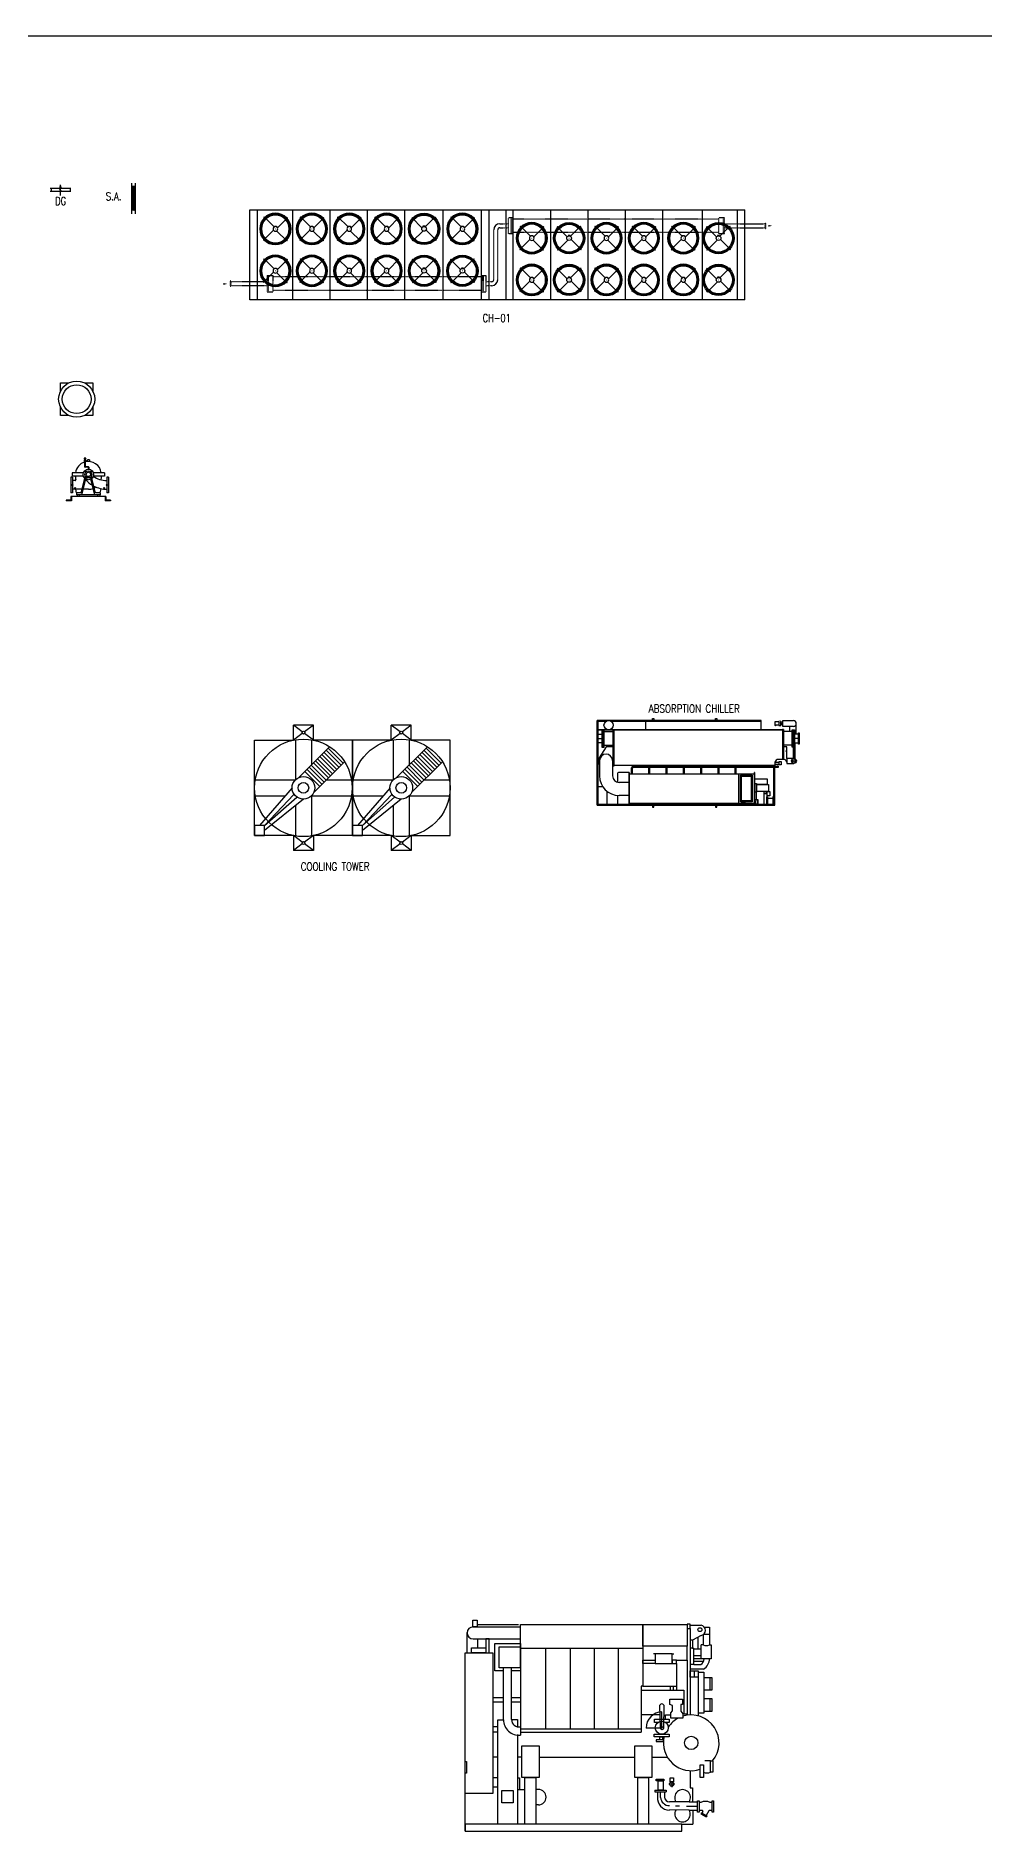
# Model space of a CAD drawing. Header units: millimetres. Extents: x 259256 to 648017, y 366981 to 480499.
# Drawn here: x 347823 to 371526, y 366981 to 411861 of the extents above; entities that cross this region are included whole.
import ezdxf
from ezdxf.enums import TextEntityAlignment as Align

# ---------------------------------------------------------------- set-up
doc = ezdxf.new("R2010")
doc.units = ezdxf.units.MM
doc.linetypes.add('MH-oof annex$0$DSH1', pattern=[0.101, 0.067, -0.034])
doc.layers.get('0').update_dxf_attribs({"color": 254})
for name, color, linetype in [('11-F-A-DUCT', 11, 'Continuous'), ('A-RSLOPE', 254, 'Continuous'), ('DUCT', 3, 'Continuous'), ('EXHAUST GRILL', 13, 'Continuous'), ('HVAC-TEXT', 2, 'Continuous'), ('M-ANNO-TEXS', 2, 'Continuous'), ('M-HVAC-RETN', 82, 'Continuous'), ('MEQUIP', 2, 'Continuous'), ('MH-A_H_PL_UPPER ROOF$0$M-HVAC-FANS', 10, 'Continuous'), ('MH-oof annex$0$M-CWTR-EQPM', 10, 'Continuous'), ('PL-DR-TEXT', 2, 'Continuous')]:
    doc.layers.add(name, color=color, linetype=linetype)
doc.styles.add('Arch-Dim', font='simplex.shx', dxfattribs={"width": 0.75})
doc.styles.add('MH-oof annex$0$ML80', font='romans.shx', dxfattribs={"oblique": 20, "height": 200})
doc.styles.add('ROMANS', font='romans', dxfattribs={"width": 0.8})

# ---------------------------------------------------------------- blocks, each defined once
blk = doc.blocks.new('MH-oof annex$0$chillerfan')
at = {"layer": 'MH-oof annex$0$M-CWTR-EQPM', "color": 2}
for p, q in [((106, -75), (116, -65)), ((383, -353), (106, -75)), ((132, -80), (116, -65)), ((121, -91), (132, -80)), ((404, -445), (127, -722)), ((410, -312), (410, -331)), ((470, -312), (410, -312)), ((470, -312), (470, -331)), ((475, -332), (753, -54)), ((496, -423), (774, -701)), ((737, -70), (748, -80)), ((748, -80), (763, -65)), ((753, -54), (763, -65)), ((132, -696), (116, -712)), ((127, -722), (116, -712)), ((143, -707), (132, -696)), ((758, -685), (748, -696)), ((748, -696), (763, -712)), ((774, -701), (763, -712))]:
    blk.add_line(p, q, dxfattribs=at)
at = {"layer": 'MH-oof annex$0$M-CWTR-EQPM', "color": 2, "const_width": 12.5}
blk.add_lwpolyline([(433, -388, 1), (446, -388, 1)], format="xyb", close=True, dxfattribs=at)
at = {"layer": 'MH-oof annex$0$M-CWTR-EQPM'}
for radius in [435, 410, 385]:
    blk.add_circle((440, -388), radius, dxfattribs=at)
at = {"layer": 'MH-oof annex$0$M-CWTR-EQPM', "color": 2}
blk.add_circle((440, -388), 65, dxfattribs=at)
blk = doc.blocks.new('CH-01')
at = {"layer": 'MEQUIP', "color": 1}
for p, q in [((436658, 236225), (449036, 236225)), ((436658, 233977), (436658, 236225)), ((436849, 233977), (436849, 236225)), ((437733, 233977), (437733, 236225)), ((438667, 233977), (438667, 236225)), ((439602, 233977), (439602, 236225)), ((440536, 233977), (440536, 236225)), ((441496, 233977), (441496, 236225)), ((442455, 233977), (442455, 236225)), ((442641, 233977), (442641, 236225)), ((443058, 236225), (443058, 233977)), ((443244, 233977), (443244, 236225)), ((444177, 236225), (444177, 233977)), ((445111, 236225), (445111, 233977)), ((446044, 236225), (446044, 233977)), ((446978, 236225), (446978, 233977)), ((447965, 236225), (447965, 233977)), ((448845, 236225), (448845, 233977)), ((449036, 233977), (436658, 233977))]:
    blk.add_line(p, q, dxfattribs=at)
at = {"layer": 'MEQUIP'}
blk.add_line((449036, 233977), (449036, 236225), dxfattribs=at)
at = {"layer": 'MEQUIP', "color": 1, "linetype": 'MH-oof annex$0$DSH1'}
for p, q in [((442757, 234478), (442757, 235725)), ((442857, 234478), (442857, 235725)), ((442907, 235875), (443131, 235875)), ((442907, 235775), (443131, 235775)), ((443227, 236027), (443131, 236027)), ((443131, 235623), (443131, 236027)), ((443227, 235623), (443131, 235623)), ((443197, 235623), (443197, 236027)), ((443227, 235623), (443227, 236027)), ((448383, 235994), (443227, 235994)), ((448383, 235656), (443227, 235656)), ((448383, 235623), (448383, 236027)), ((448529, 236027), (448383, 236027)), ((448529, 235623), (448383, 235623)), ((448499, 235623), (448499, 236027)), ((448529, 235623), (448529, 236027)), ((448529, 235875), (449542, 235875)), ((448529, 235775), (449542, 235775)), ((449542, 235895), (449562, 235895)), ((449542, 235755), (449542, 235895)), ((449542, 235755), (449562, 235755)), ((449562, 235755), (449562, 235895)), ((436190, 234448), (436170, 234448)), ((436170, 234448), (436170, 234308)), ((436190, 234308), (436170, 234308)), ((436190, 234448), (436190, 234308)), ((437092, 234428), (436190, 234428)), ((437092, 234328), (436190, 234328)), ((437092, 234580), (437238, 234580)), ((437092, 234580), (437092, 234175)), ((437122, 234580), (437122, 234175)), ((437238, 234580), (437238, 234175)), ((442464, 234547), (437238, 234547)), ((442464, 234580), (442560, 234580)), ((442464, 234580), (442464, 234175)), ((442494, 234580), (442494, 234175)), ((442560, 234580), (442560, 234175)), ((442707, 234428), (442560, 234428)), ((442707, 234328), (442560, 234328)), ((437092, 234175), (437238, 234175)), ((442464, 234209), (437238, 234209)), ((442464, 234175), (442560, 234175))]:
    blk.add_line(p, q, dxfattribs=at)
at = {"layer": 'MEQUIP', "color": 2}
for points in [[(449620, 235825, 50, 0, 0), (449720, 235825, 0, 0, 0)], [(435999, 234373, 50, 0, 0), (436099, 234373, 0, 0, 0)]]:
    blk.add_lwpolyline(points, format="xyseb", dxfattribs=at)
at = {"layer": 'MEQUIP', "color": 1}
for centre, radius, start, end in [((442907, 235725), 150, 90, 180), ((442907, 235725), 50, 90, 180), ((442707, 234478), 150, 270, 0), ((442707, 234478), 50, 270, 0)]:
    blk.add_arc(centre, radius, start, end, dxfattribs=at)
at = {"layer": 'MEQUIP', "extrusion": (0, 0, -1), "xscale": 0.9000000000232831, "yscale": 0.9000000000232831, "zscale": -0.9}
for p in [(-437697, 236095), (-438608, 236095), (-439543, 236095), (-440477, 236095), (-442371, 236095), (-444106, 235865), (-445973, 235865), (-446907, 235865), (-447894, 235865), (-437697, 235049), (-438608, 235049), (-439543, 235049), (-440477, 235049), (-444106, 234820), (-445973, 234820), (-446907, 234820), (-447894, 234820)]:
    blk.add_blockref('MH-oof annex$0$chillerfan', p, dxfattribs=at)
at = {"layer": 'MEQUIP', "xscale": 0.9000000000232831, "yscale": 0.9000000000232831, "zscale": 0.9000000000232831}
for p in [(440620, 236095), (444248, 235865), (447982, 235865), (440620, 235049), (441580, 235049), (444248, 234820), (447982, 234820)]:
    blk.add_blockref('MH-oof annex$0$chillerfan', p, dxfattribs=at)
at = {"layer": 'MEQUIP', "style": 'MH-oof annex$0$ML80', "oblique": 20, "text_generation_flag": 4, "width": 1.064178}
blk.add_attdef('CHILNAME', text='', height=1.88, rotation=180, dxfattribs=at).set_placement((442849, 235101), align=Align.MIDDLE)
blk = doc.blocks.new('DG')
at = {"layer": 'EXHAUST GRILL'}
blk.add_hatch(color=13, dxfattribs=at).paths.add_polyline_path([(5, -132), (-9, -55), (5, -70), (20, -55)])
at = {"layer": 'EXHAUST GRILL', "color": 12}
for p, q in [((-256, 36), (256, 36)), ((-238, -36), (-238, 36)), ((238, -36), (238, 36)), ((-256, -36), (256, -36))]:
    blk.add_line(p, q, dxfattribs=at)
at = {"layer": 'EXHAUST GRILL', "color": 13}
for p, q in [((22, 18), (-11, 18)), ((22, -17), (-11, 18)), ((5, 18), (5, 141)), ((22, -17), (-11, -17)), ((5, -132), (-9, -55)), ((5, -70), (-9, -55)), ((5, -70), (5, -17)), ((5, -132), (20, -55)), ((5, -70), (20, -55))]:
    blk.add_line(p, q, dxfattribs=at)
blk = doc.blocks.new('A$C5CFD3E12')
at = {"layer": 'DUCT'}
h = blk.add_hatch(dxfattribs=at)
h.set_pattern_fill('ANSI37', color=10, scale=100, angle=90, style=0)
h.set_pattern_definition([(135, (-23818.676, -61694.427), (-8.8388348, -8.8388348), []), (225, (-23818.676, -61694.427), (8.8388348, -8.8388348), [])])
h.paths.add_polyline_path([(296, -88), (296, 0), (-302, 0), (-302, -88)])
at = {"layer": 'A-RSLOPE', "color": 2}
blk.add_line((-302, 0), (-302, -88), dxfattribs=at)
at = {"layer": 'DUCT', "color": 2}
for p, q in [((385, 0), (-385, 0)), ((296, 0), (296, -88)), ((385, -88), (-385, -88))]:
    blk.add_line(p, q, dxfattribs=at)
blk = doc.blocks.new('Abso. Chiller')
at = {"layer": 'MEQUIP', "color": 7}
for p, q in [((361856, 382417), (361856, 384534)), ((365953, 384534), (361856, 384534)), ((362068, 384509), (361856, 384509)), ((361881, 382442), (361881, 384509)), ((365953, 384509), (362211, 384509)), ((365953, 384293), (365953, 384534)), ((366273, 382442), (366273, 383409)), ((366298, 382417), (366298, 383409)), ((361856, 382442), (362715, 382442)), ((361856, 382417), (366298, 382417)), ((362739, 382442), (363146, 382442)), ((363171, 382442), (363578, 382442)), ((363603, 382442), (364010, 382442)), ((364035, 382442), (364442, 382442)), ((364467, 382442), (364874, 382442)), ((364899, 382442), (365306, 382442)), ((365331, 382442), (366298, 382442))]:
    blk.add_line(p, q, dxfattribs=at)
at = {"layer": 'MEQUIP', "color": 1}
for p, q in [((361874, 384230), (361856, 384206)), ((361874, 384182), (361856, 384206)), ((361874, 384182), (361856, 384157)), ((361970, 384303), (361881, 384303)), ((361970, 384293), (361881, 384293)), ((362249, 384303), (362029, 384303)), ((362249, 384293), (362029, 384293)), ((362029, 384258), (362249, 384258)), ((362249, 384313), (362249, 383397)), ((362249, 384313), (362274, 384313)), ((362249, 384258), (362249, 383920)), ((362274, 384313), (362274, 383397)), ((366483, 384303), (362274, 384303)), ((366483, 384293), (362274, 384293)), ((363072, 384293), (363072, 384534)), ((366396, 384504), (366292, 384504)), ((366292, 384504), (366292, 384416)), ((366298, 384416), (366292, 384416)), ((366396, 384416), (366323, 384416)), ((366495, 384494), (366445, 384494)), ((366445, 384494), (366445, 384426)), ((366445, 384460), (366495, 384460)), ((366495, 384426), (366445, 384426)), ((366483, 384313), (366483, 383563)), ((366508, 384313), (366483, 384313)), ((366508, 384313), (366508, 383563)), ((366728, 384258), (366508, 384258)), ((366508, 384258), (366508, 383920)), ((366662, 384387), (366662, 384258)), ((366832, 384198), (366832, 384460)), ((366883, 384230), (366901, 384206)), ((366883, 384182), (366901, 384206)), ((366883, 384182), (366901, 384157)), ((361874, 384133), (361856, 384157)), ((361874, 384133), (361856, 384109)), ((361874, 384085), (361856, 384109)), ((361874, 384085), (361856, 384061)), ((361874, 384037), (361856, 384061)), ((361874, 384037), (361856, 384013)), ((361874, 383989), (361856, 384013)), ((361874, 383989), (361856, 383965)), ((361868, 383948), (361856, 383965)), ((361874, 384089), (361970, 384089)), ((362075, 383876), (361901, 383599)), ((362029, 383920), (362249, 383920)), ((362249, 383876), (362075, 383876)), ((366728, 383920), (366508, 383920)), ((366597, 383877), (366508, 383877)), ((366597, 383586), (366597, 383877)), ((366757, 383872), (366757, 383586)), ((366883, 384089), (366787, 384089)), ((366787, 383872), (366787, 383586)), ((366807, 383576), (366807, 383980)), ((366883, 384133), (366901, 384157)), ((366883, 384133), (366901, 384109)), ((366883, 384085), (366901, 384109)), ((366883, 384085), (366901, 384061)), ((366883, 384037), (366901, 384061)), ((366883, 384037), (366901, 384013)), ((366883, 383989), (366901, 384013)), ((366883, 383989), (366901, 383965)), ((366889, 383948), (366901, 383965)), ((361901, 383435), (361901, 383599)), ((361912, 383435), (361901, 383435)), ((361912, 383533), (361912, 383150)), ((362238, 383533), (362238, 383150)), ((362249, 383435), (362238, 383435)), ((362274, 383397), (362249, 383397)), ((366298, 383409), (362274, 383409)), ((366298, 383494), (366401, 383494)), ((366298, 383494), (366298, 383409)), ((366298, 383444), (366401, 383444)), ((366508, 383563), (366377, 383563)), ((361994, 382879), (361856, 382879)), ((362365, 383209), (362365, 382992)), ((362657, 383234), (362390, 383234)), ((362647, 382988), (362400, 382988)), ((362647, 383234), (362647, 382442)), ((362647, 383203), (365775, 383203)), ((362657, 383234), (362657, 382442)), ((365390, 383203), (365390, 382473)), ((365775, 383232), (365775, 382473)), ((365785, 383232), (365775, 383232)), ((365785, 383232), (365785, 382473)), ((362095, 382770), (362095, 382417)), ((362365, 382664), (362365, 382442)), ((362647, 382663), (362400, 382663)), ((362647, 382473), (365785, 382473)), ((366089, 382625), (366089, 382417)), ((366114, 382625), (366089, 382625)), ((366114, 382417), (366089, 382417)), ((366114, 382625), (366114, 382417)), ((366114, 382595), (366244, 382595)), ((366114, 382446), (366244, 382446)), ((366244, 382625), (366244, 382417)), ((366269, 382625), (366244, 382625)), ((366269, 382417), (366244, 382417)), ((366269, 382625), (366269, 382417))]:
    blk.add_line(p, q, dxfattribs=at)
at = {"layer": 'MEQUIP'}
for p, q in [((362715, 383203), (362715, 383355)), ((362739, 383203), (362739, 383348)), ((362759, 383393), (366350, 383393)), ((362759, 383368), (366350, 383368)), ((363146, 383203), (363146, 383368)), ((363171, 383203), (363171, 383368)), ((363578, 383203), (363578, 383368)), ((363603, 383203), (363603, 383368)), ((364010, 383203), (364010, 383368)), ((364035, 383203), (364035, 383368)), ((364442, 383203), (364442, 383368)), ((364467, 383203), (364467, 383368)), ((364874, 383203), (364874, 383368)), ((364899, 383203), (364899, 383368)), ((365306, 383203), (365306, 383368)), ((365331, 383203), (365331, 383368)), ((362715, 382417), (362715, 382473)), ((362739, 382417), (362739, 382473)), ((363146, 382417), (363146, 382473)), ((363171, 382417), (363171, 382473)), ((363578, 382417), (363578, 382473)), ((363603, 382417), (363603, 382473)), ((364010, 382417), (364010, 382473)), ((364035, 382417), (364035, 382473)), ((364442, 382417), (364442, 382473)), ((364467, 382417), (364467, 382473)), ((364874, 382417), (364874, 382473)), ((364899, 382417), (364899, 382473)), ((365306, 382417), (365306, 382473)), ((365331, 382417), (365331, 382473))]:
    blk.add_line(p, q, dxfattribs=at)
at = {"layer": 'MEQUIP', "color": 1}
for points in [[(361874, 384230), (361856, 384230), (361856, 383948), (361874, 383948)], [(361874, 384198), (361970, 384198), (361970, 383980), (361874, 383980)], [(362000, 384306), (361970, 384306), (361970, 383872), (362000, 383872)], [(362029, 384306), (362000, 384306), (362000, 383872), (362029, 383872)], [(363237, 384583), (363270, 384583), (363270, 384534), (363237, 384534)], [(364815, 384583), (364848, 384583), (364848, 384534), (364815, 384534)], [(366728, 384306), (366757, 384306), (366757, 383872), (366728, 383872)], [(366757, 384306), (366787, 384306), (366787, 383872), (366757, 383872)], [(366883, 384198), (366787, 384198), (366787, 383980), (366883, 383980)], [(366883, 384230), (366901, 384230), (366901, 383948), (366883, 383948)], [(366401, 383509), (366449, 383509), (366449, 383429), (366401, 383429)], [(365435, 383173), (365730, 383173), (365730, 382503), (365435, 382503)], [(365460, 383148), (365705, 383148), (365705, 382528), (365460, 382528)], [(365785, 382962), (365836, 382962), (365836, 382742), (365785, 382742)], [(365836, 382938), (366139, 382938), (366139, 382758), (365836, 382758)], [(363237, 382367), (363270, 382367), (363270, 382417), (363237, 382417)], [(364815, 382367), (364848, 382367), (364848, 382417), (364815, 382417)], [(365785, 382555), (365862, 382555), (365862, 382442), (365785, 382442)], [(365788, 382517), (365799, 382517), (365799, 382442), (365788, 382442)], [(365799, 382517), (365810, 382517), (365810, 382442), (365799, 382442)], [(366024, 382758), (366075, 382758), (366075, 382705), (366024, 382705)], [(366107, 382758), (366171, 382758), (366171, 382651), (366107, 382651)]]:
    blk.add_lwpolyline(points, close=True, dxfattribs=at)
at = {"layer": 'MEQUIP', "color": 1, "const_width": 12.2}
blk.add_lwpolyline([(366402, 384511, 1), (366439, 384511, 1)], format="xyb", close=True, dxfattribs=at)
at = {"layer": 'MEQUIP', "color": 1}
for points in [[(366402, 384511), (366396, 384511), (366396, 384409), (366445, 384409), (366445, 384511), (366439, 384511)], [(366758, 384387), (366495, 384387), (366495, 384534), (366758, 384534)], [(366772, 383586), (366597, 383586), (366597, 383464), (366772, 383464)], [(365785, 382938), (365785, 383080), (366105, 383080), (366105, 382938), (365836, 382938)], [(365785, 382565), (365872, 382565), (365872, 382442)], [(365825, 382442), (366024, 382442), (366024, 382758), (365836, 382758)], [(365825, 382742), (365825, 382555)]]:
    blk.add_lwpolyline(points, dxfattribs=at)
at = {"layer": 'MEQUIP'}
blk.add_lwpolyline([(366350, 383401), (366374, 383401), (366374, 383361), (366350, 383361)], close=True, dxfattribs=at)
at = {"layer": 'MEQUIP', "color": 1}
for centre, radius in [((362139, 384419), 115), ((366310, 384416), 12.9), ((366576, 383769), 4.81), ((366772, 383525), 61.3), ((366772, 383525), 31.3), ((365445, 383163), 9.8), ((365721, 383163), 9.8), ((365445, 382513), 9.8), ((365721, 382513), 9.8)]:
    blk.add_circle(centre, radius, dxfattribs=at)
for centre, radius, start, end in [((366758, 384460), 73.6, 270, 90), ((362075, 383533), 163, 0, 180), ((366382, 383479), 84.9, 86.6613, 169.7528), ((366513, 383479), 84.9, 10.2472, 93.3387), ((362400, 383150), 487, 180, 270), ((362400, 383150), 162, 180, 270), ((362390, 383209), 25, 90, 180), ((365507, 382538), 55.4, 219.0942, 320.9058), ((365507, 382528), 30.4, 236.2643, 303.7357)]:
    blk.add_arc(centre, radius, start, end, dxfattribs=at)
at = {"layer": 'MEQUIP'}
for radius, end in [(45, 171.749), (20, 180)]:
    blk.add_arc((362759, 383348), radius, 90, end, dxfattribs=at)
blk = doc.blocks.new('cooling tower')
at = {"layer": 'MEQUIP'}
for p, q in [((354260, 381955), (354260, 382329)), ((354760, 382329), (354260, 382329)), ((354482, 382163), (354260, 382329)), ((354482, 382121), (354260, 381955)), ((354760, 382329), (354538, 382163)), ((354760, 381955), (354538, 382121)), ((354760, 381955), (354760, 382329)), ((356707, 381955), (356707, 382329)), ((357207, 382329), (356707, 382329)), ((356929, 382163), (356707, 382329)), ((356929, 382121), (356707, 381955)), ((357207, 382329), (356985, 382163)), ((357207, 381955), (356985, 382121)), ((357207, 381955), (357207, 382329)), ((354393, 381019), (355164, 381790)), ((354864, 381490), (355239, 381116)), ((354917, 381544), (355292, 381169)), ((354970, 381597), (355345, 381222)), ((355023, 381650), (355398, 381275)), ((355076, 381703), (355451, 381328)), ((355129, 381756), (355504, 381381)), ((356840, 381019), (357611, 381790)), ((357312, 381490), (357686, 381116)), ((357365, 381544), (357739, 381169)), ((357418, 381597), (357792, 381222)), ((357471, 381650), (357845, 381275)), ((357524, 381703), (357898, 381328)), ((357577, 381756), (357951, 381381)), ((354546, 381172), (354921, 380798)), ((354599, 381225), (354974, 380851)), ((354652, 381278), (355027, 380904)), ((354705, 381331), (355080, 380957)), ((354758, 381384), (355133, 381010)), ((354767, 380645), (355538, 381416)), ((354811, 381437), (355186, 381063)), ((356994, 381172), (357368, 380798)), ((357047, 381225), (357421, 380851)), ((357100, 381278), (357474, 380904)), ((357153, 381331), (357527, 380957)), ((357206, 381384), (357580, 381010)), ((357215, 380645), (357986, 381416)), ((357259, 381437), (357633, 381063)), ((354227, 380762), (353416, 379819)), ((353541, 379819), (354272, 380600)), ((356675, 380762), (355864, 379819)), ((355989, 379819), (356720, 380600)), ((353541, 379819), (354342, 380529)), ((354510, 380479), (353541, 379694)), ((355989, 379819), (356790, 380529)), ((356957, 380479), (355989, 379694)), ((354260, 379569), (354260, 379194)), ((354482, 379403), (354260, 379569)), ((354482, 379361), (354260, 379194)), ((354760, 379569), (354538, 379403)), ((354760, 379194), (354538, 379361)), ((354760, 379569), (354760, 379194)), ((356707, 379569), (356707, 379194)), ((356929, 379403), (356707, 379569)), ((356929, 379361), (356707, 379194)), ((357207, 379569), (356985, 379403)), ((357207, 379194), (356985, 379361)), ((357207, 379569), (357207, 379194)), ((354760, 379194), (354260, 379194)), ((357207, 379194), (356707, 379194))]:
    blk.add_line(p, q, dxfattribs=at)
at = {"layer": 'MEQUIP', "color": 1}
for p, q in [((354310, 381964), (354310, 380962)), ((354710, 381964), (354710, 381336)), ((356707, 381955), (354760, 381955)), ((355729, 381955), (355729, 379569)), ((355739, 381955), (355739, 379569)), ((356757, 381964), (356757, 380962)), ((357157, 381964), (357157, 381336)), ((353308, 380962), (354310, 380962)), ((355085, 380962), (355712, 380962)), ((355755, 380962), (356757, 380962)), ((357532, 380962), (358160, 380962)), ((353308, 380562), (354055, 380562)), ((354310, 380317), (354310, 379559)), ((354710, 380562), (354710, 379559)), ((354710, 380562), (355712, 380562)), ((355755, 380562), (356503, 380562)), ((356757, 380317), (356757, 379559)), ((357157, 380562), (357157, 379559)), ((357157, 380562), (358160, 380562)), ((356707, 379569), (354760, 379569))]:
    blk.add_line(p, q, dxfattribs=at)
for points in [[(354260, 379569), (353291, 379569), (353291, 381955), (354260, 381955)], [(357207, 379569), (358176, 379569), (358176, 381955), (357207, 381955)]]:
    blk.add_lwpolyline(points, dxfattribs=at)
for points in [[(353291, 379569), (353541, 379569), (353541, 379819), (353291, 379819)], [(355739, 379569), (355989, 379569), (355989, 379819), (355739, 379819)]]:
    blk.add_lwpolyline(points, close=True, dxfattribs=at)
for centre, radius in [((354510, 380762), 1219), ((356957, 380762), 1219), ((354510, 380762), 283), ((356957, 380762), 283), ((354510, 380762), 133), ((356957, 380762), 133)]:
    blk.add_circle(centre, radius, dxfattribs=at)
at = {"layer": 'MEQUIP'}
for centre in [(354510, 382142), (356957, 382142), (354510, 379382), (356957, 379382)]:
    blk.add_circle(centre, 35, dxfattribs=at)
blk = doc.blocks.new('Chiller')
at = {"layer": 'M-HVAC-RETN', "color": 1}
for p, q in [((169530, 94), (169530, 609)), ((169676, 746), (170865, 746)), ((169781, 808), (170813, 808)), ((175033, 701), (175106, 701)), ((175106, 790), (175385, 790)), ((175106, 701), (175106, -1457)), ((175385, 527), (175165, 416)), ((175300, 484), (175300, 191)), ((175432, 547), (175432, 296)), ((175456, 567), (175592, 567)), ((175462, 742), (175592, 742)), ((175592, 742), (175592, 296)), ((169482, -4360), (169482, 94)), ((169482, 94), (170171, 94)), ((169680, 445), (170865, 445)), ((169794, 445), (169794, 224)), ((170171, 94), (170171, -3418)), ((171501, -1807), (171501, 203)), ((172116, -1807), (172116, 203)), ((172718, -1807), (172718, 203)), ((173314, -1807), (173314, 203)), ((173927, 203), (173927, -740)), ((174237, 71), (174195, 71)), ((174660, 71), (174703, 71)), ((175036, -89), (175036, 263)), ((175165, 416), (175106, 416)), ((175165, 217), (175106, 217)), ((175165, 416), (175165, 217)), ((175165, 217), (175200, 217)), ((175200, -196), (175200, 217)), ((175386, 191), (175200, 191)), ((175200, 29), (175386, 29)), ((175386, -53), (175386, 296)), ((175432, 296), (175386, 296)), ((175592, 296), (175631, 296)), ((175631, 296), (175631, -53)), ((170440, -1576), (170440, -275)), ((170643, -1572), (170643, -275)), ((170865, -357), (170865, -1749)), ((174770, -89), (175036, -89)), ((174770, -173), (174770, -740)), ((175036, -89), (175037, -1440)), ((175200, -196), (175106, -196)), ((175445, -311), (175106, -311)), ((175386, -53), (175200, -53)), ((175444, -120), (175200, -120)), ((175200, -196), (175378, -196)), ((175209, -352), (175209, -515)), ((175312, -385), (175449, -385)), ((175312, -385), (175312, -1479)), ((175631, -53), (175386, -53)), ((175449, -385), (175449, -1410)), ((173883, -740), (173883, -1889)), ((173927, -740), (173883, -740)), ((173883, -840), (174951, -840)), ((173927, -740), (174770, -740)), ((174616, -840), (174616, -740)), ((174692, -840), (174692, -740)), ((174770, -740), (174770, -840)), ((174956, -1440), (174956, -840)), ((175449, -520), (175651, -520)), ((175449, -830), (175657, -830)), ((175596, -520), (175596, -830)), ((175651, -520), (175651, -830)), ((170171, -1016), (170440, -1016)), ((170171, -1131), (170440, -1131)), ((170643, -1016), (170865, -1016)), ((170643, -1131), (170865, -1131)), ((174364, -1787), (174352, -1208)), ((174448, -1208), (174443, -1785)), ((175449, -1049), (175651, -1049)), ((175596, -1049), (175596, -1359)), ((175651, -1049), (175651, -1359)), ((170171, -1742), (170302, -1742)), ((170302, -4187), (170302, -1576)), ((170302, -1576), (170440, -1576)), ((170643, -1572), (170790, -1572)), ((170790, -1572), (170790, -1742)), ((170865, -1749), (170865, -1958)), ((174357, -1456), (173883, -1456)), ((174403, -1786), (174006, -1786)), ((174403, -1786), (174403, -1375)), ((174488, -1559), (174488, -1456)), ((174488, -1456), (174625, -1456)), ((175037, -1440), (174956, -1440)), ((175449, -1410), (175311, -1410)), ((175449, -1359), (175657, -1359)), ((170171, -1880), (170302, -1880)), ((170790, -1948), (170790, -4187)), ((170865, -1807), (173883, -1807)), ((170865, -1889), (173883, -1889)), ((170302, -2511), (170171, -2511)), ((170902, -2511), (170790, -2511)), ((173725, -2519), (171331, -2519)), ((174540, -2519), (174153, -2519)), ((175616, -2604), (175471, -2604)), ((170302, -3029), (170171, -3029)), ((170790, -3029), (170840, -3029)), ((170840, -3029), (170840, -3327)), ((174647, -3131), (174647, -3258)), ((175108, -2851), (175108, -3282)), ((170171, -3418), (169482, -3418)), ((170171, -3251), (170302, -3251)), ((170978, -3327), (170790, -3327)), ((171314, -3318), (171246, -3318)), ((174228, -3335), (174228, -3381)), ((174228, -3335), (174511, -3335)), ((174228, -3381), (174511, -3381)), ((174292, -3377), (174292, -3510)), ((174367, -3517), (174367, -3375)), ((174465, -3388), (174465, -3510)), ((174511, -3335), (174511, -3381)), ((174719, -3184), (174574, -3184)), ((175108, -3282), (175170, -3282)), ((175170, -3282), (175170, -3626)), ((171314, -3704), (171246, -3704)), ((175085, -3626), (174590, -3626)), ((175085, -3837), (174590, -3832)), ((174844, -3740), (174738, -3740)), ((175290, -3746), (175015, -3746)), ((175085, -3626), (175290, -3626)), ((175085, -3837), (175290, -3837)), ((175174, -3837), (175174, -4187)), ((175376, -3645), (175330, -3645)), ((175410, -3847), (175330, -3847)), ((175389, -3900), (175373, -3928)), ((175373, -3928), (175506, -4005)), ((175389, -3900), (175522, -3977)), ((175424, -3871), (175403, -3908)), ((175522, -3977), (175506, -4005)), ((175573, -3855), (175508, -3969)), ((175654, -3847), (175588, -3847)), ((175654, -3645), (175608, -3645)), ((169484, -4187), (169482, -4360)), ((169482, -4360), (174902, -4360)), ((174902, -4187), (169484, -4187)), ((174902, -4360), (174902, -4187)), ((174902, -4187), (175174, -4187))]:
    blk.add_line(p, q, dxfattribs=at)
for points in [[(169781, 746), (169676, 746), (169676, 916), (169781, 916)], [(170865, 802), (173927, 802), (173927, 203), (170865, 203)], [(173927, 802), (175033, 802), (175033, 263), (173927, 263)], [(175033, 701), (175106, 701), (175106, 816), (175033, 816)], [(169645, 224), (169999, 224), (169999, 94), (169645, 94)], [(169999, 94), (170081, 94), (170081, 448), (169999, 448)], [(170330, 244), (170857, 244), (170857, -275), (170330, -275)], [(174237, -173), (174660, -173), (174660, 71), (174237, 71)], [(173927, -86), (174237, -86), (174237, -173), (173927, -173)], [(174660, -173), (174770, -173), (174770, -89), (174660, -89)], [(175106, -352), (175312, -352), (175312, -515), (175106, -515)], [(170902, -2231), (171331, -2231), (171331, -3018), (170902, -3018)], [(173725, -2231), (174153, -2231), (174153, -3018), (173725, -3018)], [(174209, -1936), (174580, -1936), (174580, -2007), (174209, -2007)], [(174261, -2121), (174439, -2121), (174439, -2076), (174261, -2076)], [(174418, -2076), (174350, -2076), (174350, -2007), (174418, -2007)], [(169519, -2910), (169482, -2910), (169482, -2619), (169519, -2619)], [(175616, -2604), (175671, -2604), (175671, -2890), (175616, -2890)], [(170978, -3018), (171246, -3018), (171246, -4187), (170978, -4187)], [(173801, -3018), (174069, -3018), (174069, -4187), (173801, -4187)], [(174259, -3060), (174453, -3060), (174453, -3102), (174259, -3102)], [(174310, -3102), (174429, -3102), (174429, -3335), (174310, -3335)], [(174610, -3032), (174692, -3032), (174692, -3131), (174610, -3131)], [(175355, -2700), (175444, -2700), (175444, -3016), (175355, -3016)], [(170403, -3344), (170684, -3344), (170684, -3652), (170403, -3652)], [(175331, -3604), (175331, -3888), (175290, -3888), (175290, -3604)], [(175695, -3604), (175695, -3888), (175654, -3888), (175654, -3604)]]:
    blk.add_lwpolyline(points, close=True, dxfattribs=at)
for points in [[(170440, -357), (170221, -357), (170221, 332), (170865, 332), (170865, -357), (170643, -357)], [(174601, -1191), (174601, -1060), (174913, -1060), (174913, -1195), (174876, -1195), (174876, -1364), (174924, -1430), (174924, -1534), (174625, -1534), (174625, -1402), (174663, -1350), (174663, -1221), (174601, -1191)], [(174308, -1641), (174219, -1641), (174219, -1559), (174583, -1559), (174583, -1641), (174490, -1641)]]:
    blk.add_lwpolyline(points, dxfattribs=at)
for centre, radius in [((175352, 676), 49.4), ((174399, -1775), 162), ((174403, -1786), 39.6), ((175135, -2154), 167), ((174647, -3184), 53.3)]:
    blk.add_circle(centre, radius, dxfattribs=at)
for centre, radius, start, end in [((169680, 596), 150, 90, 270), ((175357, 658), 134, 282.0514, 77.9486), ((175512, 459), 181, 243.8026, 296.1974), ((175298, -60), 157, 300.2868, 2.7432), ((175298, -60), 291, 300.2868, 2.7432), ((174400, -1235), 54.7, 28.0276, 150.9418), ((170824, -1576), 384, 180, 276.1213), ((170825, -1572), 182, 180, 282.9193), ((174417, -1786), 411, 91.8658, 180), ((175135, -2154), 697, 117.2249, 145.5593), ((175135, -2154), 697, 319.8396, 107.6231), ((175135, -2154), 697, 167.8083, 288.4169), ((175530, -2654), 251, 249.9028, 290.0972), ((171314, -3511), 193, 270, 90), ((174590, -3534), 299, 175.4755, 270), ((174590, -3501), 223, 184.2477, 270), ((174590, -3501), 125, 184.2477, 270), ((174918, -3521), 197, 327.9808, 212.0192), ((174917, -3934), 194, 148.9477, 30.0651), ((175492, -3874), 257, 63.1536, 116.8464), ((175410, -3863), 16.2, 330, 90), ((175588, -3863), 16.2, 90, 150)]:
    blk.add_arc(centre, radius, start, end, dxfattribs=at)
blk = doc.blocks.new('Pump')
at = {"layer": 'MEQUIP', "color": 1}
for p, q in [((199941, 51878), (199912, 51878)), ((199912, 51878), (199912, 51871)), ((199941, 51871), (199912, 51871)), ((199919, 51867), (199912, 51871)), ((199912, 51848), (199912, 51807)), ((199941, 51848), (199912, 51848)), ((199923, 51827), (199912, 51827)), ((199934, 51867), (199919, 51867)), ((199923, 51867), (199923, 51848)), ((199923, 51834), (199923, 51735)), ((199930, 51867), (199930, 51848)), ((199930, 51834), (199930, 51735)), ((199969, 51827), (199930, 51827)), ((199934, 51867), (199941, 51871)), ((199941, 51878), (199941, 51871)), ((199941, 51848), (199941, 51827)), ((200001, 51848), (199969, 51848)), ((199969, 51848), (199969, 51827)), ((200001, 51848), (200001, 51819)), ((199694, 51560), (199694, 51298)), ((199723, 51560), (199694, 51560)), ((199902, 51633), (199716, 51633)), ((199716, 51633), (199716, 51575)), ((199902, 51575), (199716, 51575)), ((199723, 51560), (199723, 51442)), ((199764, 51502), (199723, 51502)), ((199864, 51297), (199925, 51540)), ((199878, 51264), (199943, 51527)), ((199981, 51731), (199934, 51731)), ((199979, 51724), (199934, 51724)), ((199979, 51727), (199979, 51691)), ((199990, 51727), (199990, 51691)), ((200091, 51264), (200026, 51527)), ((200105, 51297), (200044, 51540)), ((200253, 51633), (200067, 51633)), ((200253, 51575), (200067, 51575)), ((200253, 51633), (200253, 51575)), ((200291, 51560), (200291, 51442)), ((200320, 51560), (200291, 51560)), ((200320, 51560), (200320, 51298)), ((199693, 51175), (199616, 51175)), ((199616, 51175), (199616, 51163)), ((199705, 51163), (199616, 51163)), ((199643, 51175), (199643, 51163)), ((199666, 51175), (199666, 51163)), ((200277, 51239), (199693, 51239)), ((199693, 51239), (199693, 51175)), ((199723, 51298), (199694, 51298)), ((199705, 51239), (199705, 51163)), ((199723, 51417), (199723, 51298)), ((199879, 51356), (199723, 51356)), ((199789, 51297), (199774, 51356)), ((199864, 51297), (199789, 51297)), ((199789, 51297), (199789, 51264)), ((200181, 51264), (199789, 51264)), ((199796, 51264), (199796, 51239)), ((199832, 51264), (199832, 51239)), ((199985, 51356), (199901, 51356)), ((200181, 51297), (200105, 51297)), ((200137, 51264), (200137, 51239)), ((200174, 51264), (200174, 51239)), ((200181, 51297), (200198, 51366)), ((200181, 51297), (200181, 51264)), ((200264, 51239), (200264, 51163)), ((200353, 51163), (200264, 51163)), ((200277, 51239), (200277, 51175)), ((200353, 51175), (200277, 51175)), ((200291, 51417), (200291, 51298)), ((200320, 51298), (200291, 51298)), ((200304, 51175), (200304, 51163)), ((200326, 51175), (200326, 51163)), ((200353, 51175), (200353, 51163))]:
    blk.add_line(p, q, dxfattribs=at)
for centre, radius in [((199985, 51604), 87.4), ((199985, 51604), 58.3), ((199933, 51656), 5.46), ((199933, 51553), 5.46), ((199985, 51604), 36.4), ((200036, 51656), 5.46), ((200036, 51553), 5.46), ((199716, 51429), 7.26), ((199767, 51378), 7.26), ((200247, 51378), 7.26), ((200298, 51429), 7.26)]:
    blk.add_circle(centre, radius, dxfattribs=at)
for centre, radius, start, end in [((199985, 51604), 216, 106.6564, 172.2362), ((199927, 51834), 3.68, 0, 180), ((199985, 51604), 216, 7.7638, 104.6235), ((199764, 51513), 10.9, 270, 15.6632), ((199985, 51575), 218, 180, 195.6632), ((199934, 51735), 11, 180, 270), ((199934, 51735), 3.68, 180, 270), ((200295, 51827), 470, 221.2376, 238.9144), ((199985, 51727), 5.33, 0, 180), ((200286, 51867), 365, 233.165, 270.7587), ((199985, 51575), 218, 343.7295, 0), ((199716, 51429), 14.5, 300, 60), ((199985, 51575), 218, 270, 291.4945), ((200295, 51827), 470, 242.4422, 269.5269), ((199985, 51575), 218, 297.1131, 304.488), ((200298, 51429), 14.5, 120, 240)]:
    blk.add_arc(centre, radius, start, end, dxfattribs=at)
blk = doc.blocks.new('MH-A_H_PL_UPPER ROOF$0$FAN-EXTR')
for p, q in [((-0.45, 0.218), (-0.45, 0.45)), ((-0.45, 0.45), (-0.218, 0.45)), ((0.218, 0.45), (0.45, 0.45)), ((0.45, 0.45), (0.45, 0.218)), ((-0.45, -0.45), (-0.45, -0.218)), ((-0.218, -0.45), (-0.45, -0.45)), ((0.45, -0.45), (0.218, -0.45)), ((0.45, -0.218), (0.45, -0.45))]:
    blk.add_line(p, q)
for radius in [0.5, 0.4]:
    blk.add_circle((0, 0), radius)
blk = doc.blocks.new('MH-A_H_PL_UPPER ROOF$0$FAN-EXTR902x902-R')
for points in [[(-901, 901, 0, 100, 0), (-759, 759, 0, 0, 0), (-689, 689, 0, 0, 0), (-724, 653, 0, 0, 0), (-583, 653, 0, 0, 0), (-618, 618, 0, 0, 0), (-512, 512, 0, 0, 0)], [(936, 936, 0, 100, 0), (795, 795, 0, 0, 0), (689, 689, 0, 0, 0), (724, 653, 0, 0, 0), (583, 653, 0, 0, 0), (618, 618, 0, 0, 0), (512, 512, 0, 0, 0)], [(-936, -936, 0, 100, 0), (-795, -795, 0, 0, 0), (-689, -689, 0, 0, 0), (-653, -724, 0, 0, 0), (-653, -583, 0, 0, 0), (-618, -618, 0, 0, 0), (-512, -512, 0, 0, 0)], [(936, -936, 0, 100, 0), (795, -795, 0, 0, 0), (689, -689, 0, 0, 0), (653, -724, 0, 0, 0), (653, -583, 0, 0, 0), (618, -618, 0, 0, 0), (512, -512, 0, 0, 0)]]:
    blk.add_lwpolyline(points, format="xyseb")
at = {"layer": 'MH-A_H_PL_UPPER ROOF$0$M-HVAC-FANS', "xscale": 902, "yscale": 902, "zscale": 902}
blk.add_blockref('MH-A_H_PL_UPPER ROOF$0$FAN-EXTR', (0, 0), dxfattribs=at)

msp = doc.modelspace()

# ---------------------------------------------------------------- linework, layer by layer
at = {"layer": '11-F-A-DUCT'}
for p, q in [((259256, 411861), (505002, 411861)), ((364576, 411861), (648017, 411861))]:
    msp.add_line(p, q, dxfattribs=at)

# ---------------------------------------------------------------- block references
at = {"layer": 'A-RSLOPE', "color": 3, "rotation": 270}
msp.add_blockref('A$C5CFD3E12', (350310, 407796), dxfattribs=at)
at = {"layer": 'EXHAUST GRILL', "rotation": 180}
msp.add_blockref('DG', (348438, 408009), dxfattribs=at)
at = {"layer": 'M-HVAC-RETN', "color": 1}
msp.add_blockref('Chiller', (189070, 371341), dxfattribs=at)
at = {"layer": 'MEQUIP'}
msp.add_blockref('CH-01', (-83491, 171288), dxfattribs=at)
at = {"layer": 'MEQUIP', "color": 1, "xscale": 1.5, "yscale": 1.5, "zscale": 1.5}
msp.add_blockref('Pump', (49157, 323491), dxfattribs=at)
at = {"layer": 'MEQUIP', "color": 1}
for name, p in [('cooling tower', (0, 12300)), ('Abso. Chiller', (0, 10210))]:
    msp.add_blockref(name, p, dxfattribs=at)
at = {"layer": 'MH-A_H_PL_UPPER ROOF$0$M-HVAC-FANS'}
msp.add_blockref('MH-A_H_PL_UPPER ROOF$0$FAN-EXTR902x902-R', (348842, 402779), dxfattribs=at)

# ---------------------------------------------------------------- texts
at = {"layer": 'HVAC-TEXT', "style": 'Arch-Dim', "width": 0.75}
for s, p in [('DG', (348307, 407633)), ('CH-01', (358991, 404708))]:
    msp.add_text(s, height=200, dxfattribs=at).set_placement(p)
at = {"layer": 'M-ANNO-TEXS', "style": 'ROMANS', "width": 0.8}
for s, p in [('ABSORPTION CHILLER', (363142, 394942)), ('COOLING TOWER', (354443, 390995))]:
    msp.add_text(s, height=200, dxfattribs=at).set_placement(p)
at = {"layer": 'PL-DR-TEXT', "style": 'ROMANS', "width": 0.8}
msp.add_text('S.A.', height=200, dxfattribs=at).set_placement((349567, 407749))

doc.saveas('drawing.dxf')
